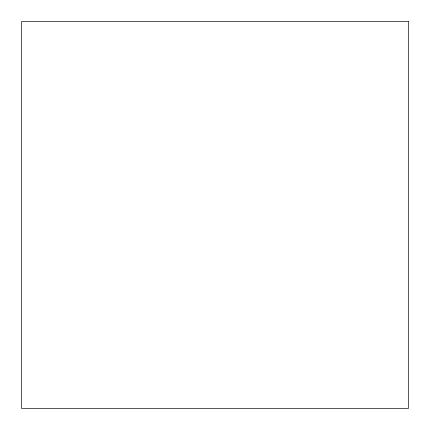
<?xml version="1.0" encoding="UTF-8"?>
<svg xmlns="http://www.w3.org/2000/svg" width="430" height="430" viewBox="0 0 430 430"><rect width="100%" height="100%" fill="white"/><g stroke="black" fill="none" stroke-linecap="round" stroke-linejoin="round"><path stroke-width="0.64" d="M408.398 21.5L21.602 21.5L21.602 408.5L408.398 408.5L408.398 21.5"/></g></svg>
